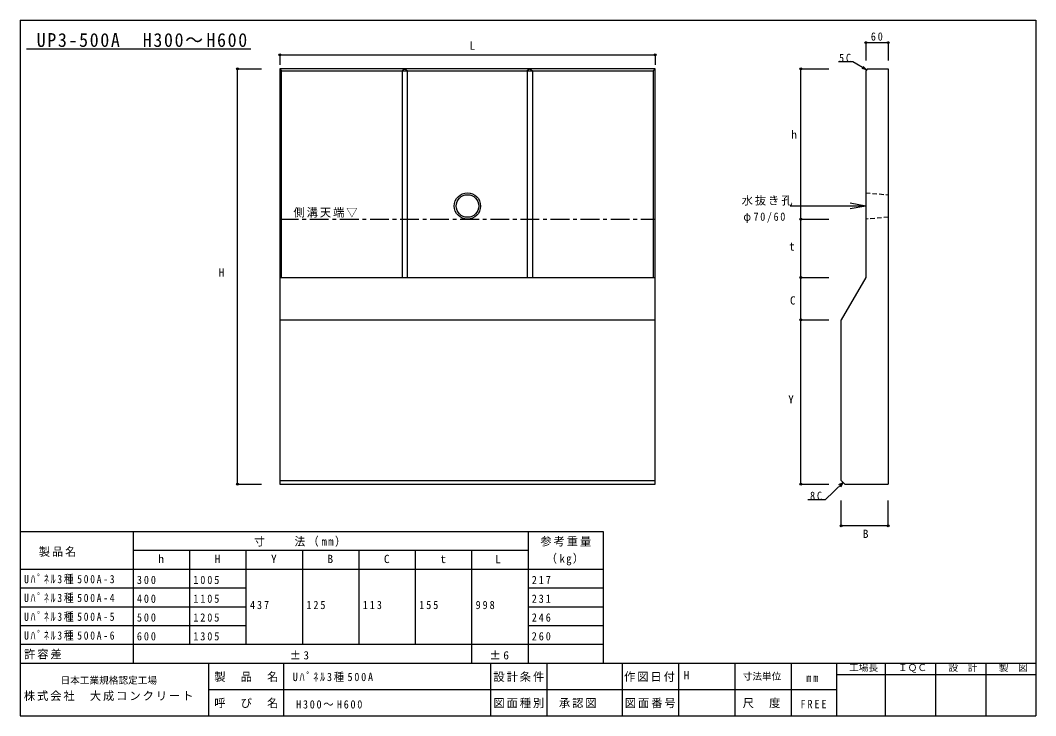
# Model space of a CAD drawing. Units: millimetres, scale not verified. Extents: x -1324 to 1376, y -968 to 882.
import ezdxf
from ezdxf.enums import TextEntityAlignment as Align

# ---------------------------------------------------------------- set-up
doc = ezdxf.new("R2010")
doc.units = ezdxf.units.MM
doc.header["$LTSCALE"] = 10
doc.header["$PDMODE"] = 32
doc.header["$PDSIZE"] = 5
doc.linetypes.add('CHAIN1', pattern=[8, 5, -1, 1, -1])
doc.linetypes.add('DASHED1', pattern=[1.8, 1.2, -0.6])
for name, color, linetype in [('0-1_躯体', 7, 'Continuous'), ('0-2_仕上', 7, 'Continuous'), ('0-4_その他', 2, 'Continuous'), ('F-0_F-0ﾚｲﾔ', 2, 'Continuous')]:
    doc.layers.add(name, color=color, linetype=linetype)
doc.styles.add('ＭＳ ゴシック', font='')
doc.styles.get('ＭＳ ゴシック').set_extended_font_data('MS Gothic')

msp = doc.modelspace()

# ---------------------------------------------------------------- linework, layer by layer
at = {"layer": '0-1_躯体'}
for p, q in [((923.92, 822.61), (983.92, 822.61)), ((923.92, 822.61), (923.92, 774.8)), ((983.92, 822.61), (983.92, 774.8)), ((-634.08, 790.18), (363.92, 790.18)), ((-634.08, 790.18), (-634.08, 763.09)), ((363.92, 790.18), (363.92, 763.09)), ((925.89, 750.47), (917.62, 759.26)), ((-746.29, -352.03), (-746.29, 752.97)), ((-746.29, 752.97), (-682.35, 752.97)), ((751.19, 352.97), (751.19, 752.97)), ((751.19, 752.97), (825.93, 752.97)), ((925.89, 750.47), (914.19, 753.44)), ((923.92, 387.97), (722.9, 387.97)), ((923.92, 387.97), (882.47, 395.64)), ((923.92, 387.97), (882.47, 380.29)), ((751.19, 197.97), (751.19, 352.97)), ((751.19, 352.97), (825.93, 352.97)), ((751.19, 84.97), (751.19, 197.97)), ((751.19, 197.97), (825.93, 197.97)), ((751.19, -352.03), (751.19, 84.97)), ((751.19, 84.97), (825.93, 84.97)), ((863.57, -348.13), (816.21, -393.35)), ((863.57, -348.13), (851.73, -354.06)), ((863.57, -348.13), (857.1, -359.68)), ((-746.29, -352.03), (-682.35, -352.03)), ((751.19, -352.03), (825.93, -352.03)), ((816.21, -393.35), (769.69, -393.35)), ((858.92, -463.11), (858.92, -395.41)), ((983.92, -463.11), (983.92, -395.41)), ((983.92, -463.11), (858.92, -463.11))]:
    msp.add_line(p, q, dxfattribs=at)
at = {"layer": '0-1_躯体', "color": 3}
for p, q in [((-634.08, 752.97), (-629.08, 747.97)), ((-629.08, 747.97), (358.92, 747.97)), ((-629.08, 197.97), (-629.08, 747.97)), ((-301.08, 752.97), (-308.08, 747.97)), ((-308.08, 197.97), (-308.08, 747.97)), ((-301.08, 752.97), (-294.08, 747.97)), ((-294.08, 197.97), (-294.08, 747.97)), ((30.92, 752.97), (23.92, 747.97)), ((23.92, 747.97), (23.92, 197.97)), ((30.92, 752.97), (37.92, 747.97)), ((37.92, 747.97), (37.92, 197.97)), ((363.92, 752.97), (358.92, 747.97)), ((358.92, 747.97), (358.92, 197.97)), ((928.92, 752.97), (923.92, 747.97)), ((923.92, 747.97), (923.92, 197.97)), ((928.92, 752.97), (983.92, 752.97)), ((983.92, 752.97), (983.92, -352.03)), ((-634.08, 197.97), (363.92, 197.97)), ((923.92, 197.97), (858.92, 84.97)), ((-634.08, 84.97), (363.92, 84.97)), ((858.92, -342.03), (858.92, 84.97)), ((-634.08, -342.03), (363.92, -342.03)), ((858.92, -342.03), (868.92, -352.03)), ((868.92, -352.03), (983.92, -352.03))]:
    msp.add_line(p, q, dxfattribs=at)
at = {"layer": '0-1_躯体', "color": 3, "linetype": 'DASHED1'}
for p, q in [((923.92, 422.97), (983.92, 417.97)), ((983.92, 357.97), (923.92, 352.97))]:
    msp.add_line(p, q, dxfattribs=at)
at = {"layer": '0-1_躯体', "color": 3, "linetype": 'CHAIN1'}
msp.add_line((-634.08, 352.97), (363.92, 352.97), dxfattribs=at)
at = {"layer": '0-1_躯体'}
msp.add_lwpolyline([(925.89, 750.47), (889.57, 771.87), (851.22, 771.87)], dxfattribs=at)
at = {"layer": '0-1_躯体', "color": 3}
msp.add_lwpolyline([(363.92, 752.97), (-634.08, 752.97), (-634.08, -352.03), (363.92, -352.03)], close=True, dxfattribs=at)
for radius in [35, 30]:
    msp.add_circle((-135.08, 387.97), radius, dxfattribs=at)
at = {"layer": '0-1_躯体'}
for p in [(923.92, 822.61), (983.92, 822.61), (-634.08, 790.18), (363.92, 790.18), (-746.29, 752.97), (751.19, 752.97), (751.19, 352.97), (751.19, 197.97), (751.19, 84.97), (-746.29, -352.03), (751.19, -352.03), (858.92, -463.11), (983.92, -463.11)]:
    msp.add_point(p, dxfattribs=at)
at = {"layer": '0-2_仕上'}
for p, q in [((-1324, -478), (226, -478)), ((-1024, -478), (-1024, -828)), ((26, -478), (26, -828)), ((226, -478), (226, -828)), ((-1024, -528), (26, -528)), ((-874, -528), (-874, -778)), ((-724, -528), (-724, -778)), ((-574, -528), (-574, -778)), ((-424, -528), (-424, -778)), ((-274, -528), (-274, -778)), ((-124, -528), (-124, -828)), ((-1324, -578), (226, -578)), ((-1324, -628), (-724, -628)), ((26, -628), (226, -628)), ((-1324, -678), (-724, -678)), ((26, -678), (226, -678)), ((-1324, -728), (-724, -728)), ((26, -728), (226, -728)), ((-1324, -778), (226, -778))]:
    msp.add_line(p, q, dxfattribs=at)
at = {"layer": '0-4_その他'}
msp.add_line((-1307.88, 806.27), (-710.83, 806.27), dxfattribs=at)
at = {"layer": 'F-0_F-0ﾚｲﾔ'}
for p, q in [((-1324, 882), (-1324, -968)), ((-1324, 882), (1376, 882)), ((1376, 882), (1376, -968)), ((-1324, -828), (1376, -828)), ((-824, -828), (-824, -968)), ((-624, -828), (-624, -968)), ((-74, -828), (-74, -968)), ((76, -828), (76, -968)), ((276, -828), (276, -968)), ((426, -828), (426, -968)), ((576, -828), (576, -968)), ((726, -828), (726, -968)), ((846, -828), (846, -968)), ((976, -828), (976, -968)), ((1110, -828), (1110, -968)), ((1243, -828), (1243, -968)), ((846, -858), (1376, -858)), ((-824, -898), (846, -898)), ((-1324, -968), (1376, -968))]:
    msp.add_line(p, q, dxfattribs=at)

# ---------------------------------------------------------------- texts
at = {"layer": '0-1_躯体', "char_height": 21.99, "attachment_point": 7, "style": 'ＭＳ ゴシック'}
for s, insert in [('\\T1.36;\\W0.9;60', (937.67, 827.61)), ('\\T1.36;\\W0.9;5C', (853.05, 770.61)), ('\\T1.17;水抜き孔', (594.17, 389.12)), ('\\T1.17;側溝天端▽', (-597.66, 357.17)), ('\\T1.32;\\W0.9;φ70/60', (598.68, 342.7)), ('\\T1.36;\\W0.9;8C', (775.96, -394.23))]:
    msp.add_mtext(s, dxfattribs=dict(at, insert=insert))
at = {"layer": '0-2_仕上', "style": 'ＭＳ ゴシック'}
for s, p in [('L', (-129.38, 797.12)), ('h', (725.9, 560.23)), ('t', (720.24, 262.73)), ('H', (-796.58, 193.67)), ('C', (722.64, 119.19)), ('Y', (717.85, -143.98)), ('B', (916.42, -501.73)), ('h', (-957.21, -568.54)), ('H', (-807.21, -568.54)), ('Y', (-657.21, -568.54)), ('B', (-507.21, -568.54)), ('C', (-357.21, -568.54)), ('t', (-207.21, -568.54)), ('L', (-61.19, -569.04))]:
    msp.add_text(s, height=21.99, dxfattribs=at).set_placement(p, align=Align.BOTTOM_LEFT)
at = {"layer": '0-2_仕上', "char_height": 21.99, "attachment_point": 7, "style": 'ＭＳ ゴシック'}
for s, insert in [('\\T1.26;\\W0.95;寸\\~\\~\\~\\~法（mm）', (-702.44, -518.39)), ('\\T1.17;参考重量', (58.83, -518)), ('\\T1.17;製品名', (-1275.03, -545.24)), ('\\T1.24;\\W0.95;（kg）', (74.64, -568.04)), ('\\T1.36;\\W0.85;Uﾊﾟﾈﾙ3種500A-3', (-1314, -618)), ('\\T1.38;\\W0.9;300', (-1014, -618)), ('\\T1.38;\\W0.9;1005', (-864, -618)), ('\\T1.38;\\W0.9;217', (36, -618)), ('\\T1.36;\\W0.85;Uﾊﾟﾈﾙ3種500A-4', (-1314, -668)), ('\\T1.38;\\W0.9;400', (-1014, -668)), ('\\T1.38;\\W0.9;1105', (-864, -668)), ('\\T1.38;\\W0.9;231', (36, -668)), ('\\T1.38;\\W0.9;437', (-713.2, -684.7)), ('\\T1.38;\\W0.9;125', (-563.2, -684.7)), ('\\T1.38;\\W0.9;113', (-413.2, -684.7)), ('\\T1.38;\\W0.9;155', (-263.2, -684.7)), ('\\T1.38;\\W0.9;998', (-113.2, -684.7)), ('\\T1.36;\\W0.85;Uﾊﾟﾈﾙ3種500A-5', (-1314, -718)), ('\\T1.38;\\W0.9;500', (-1014, -718)), ('\\T1.38;\\W0.9;1205', (-864, -718)), ('\\T1.38;\\W0.9;246', (36, -718)), ('\\T1.36;\\W0.85;Uﾊﾟﾈﾙ3種500A-6', (-1314, -768)), ('\\T1.38;\\W0.9;600', (-1014, -768)), ('\\T1.38;\\W0.9;1305', (-864, -768)), ('\\T1.38;\\W0.9;260', (36, -768)), ('\\T1.17;許容差', (-1314, -818)), ('\\T1.22;±3', (-607.71, -818.6)), ('\\T1.22;±6', (-76.16, -818.6))]:
    msp.add_mtext(s, dxfattribs=dict(at, insert=insert))
at = {"layer": '0-4_その他', "color": 3, "insert": (-1280.4, 810.73), "char_height": 36.66, "attachment_point": 7, "style": 'ＭＳ ゴシック'}
msp.add_mtext('\\T1.19;\\W0.95;UP3-500A\u3000H300～H600', dxfattribs=at)
at = {"layer": 'F-0_F-0ﾚｲﾔ', "color": 4, "style": 'ＭＳ ゴシック'}
for s, p in [('工場長', (879.95, -854.76)), ('ＩＱＣ', (1009.95, -854.76)), ('設\u3000計', (1143.95, -854.76)), ('製\u3000図', (1277.95, -854.76)), ('日本工業規格認定工場', (-1217.11, -888.61)), ('寸法単位', (596.88, -878))]:
    msp.add_text(s, height=18.33, dxfattribs=at).set_placement(p, align=Align.BOTTOM_LEFT)
at = {"layer": 'F-0_F-0ﾚｲﾔ', "color": 7, "style": 'ＭＳ ゴシック'}
msp.add_text('H', height=21.99, dxfattribs=at).set_placement((439.79, -878), align=Align.BOTTOM_LEFT)
at = {"layer": 'F-0_F-0ﾚｲﾔ', "color": 7, "char_height": 21.99, "attachment_point": 7, "style": 'ＭＳ ゴシック'}
for s, insert in [('\\T1.17;製\u3000品\u3000名', (-808.17, -878)), ('\\T1.35;\\W0.9;Uﾊﾟﾈﾙ3種500A', (-599.67, -878.3)), ('\\T1.17;設計条件', (-66.05, -878)), ('\\T1.17;作図日付', (281.36, -878)), ('\\T1.36;\\W0.9;mm', (766.15, -878)), ('\\T1.17;株式会社\u3000大成コンクリート', (-1314.61, -929.02)), ('\\T1.17;呼\u3000び\u3000名', (-808.17, -948)), ('\\T1.34;\\W0.9;H300～H600', (-590.43, -949.14)), ('\\T1.17;図面種別', (-66.05, -948)), ('\\T1.17;承認図', (108.19, -948)), ('\\T1.17;図面番号', (283.38, -948)), ('\\T1.17;尺\u3000度', (596.88, -948)), ('\\T1.38;\\W0.9;FREE', (750.6, -948))]:
    msp.add_mtext(s, dxfattribs=dict(at, insert=insert))

doc.saveas('drawing.dxf')
